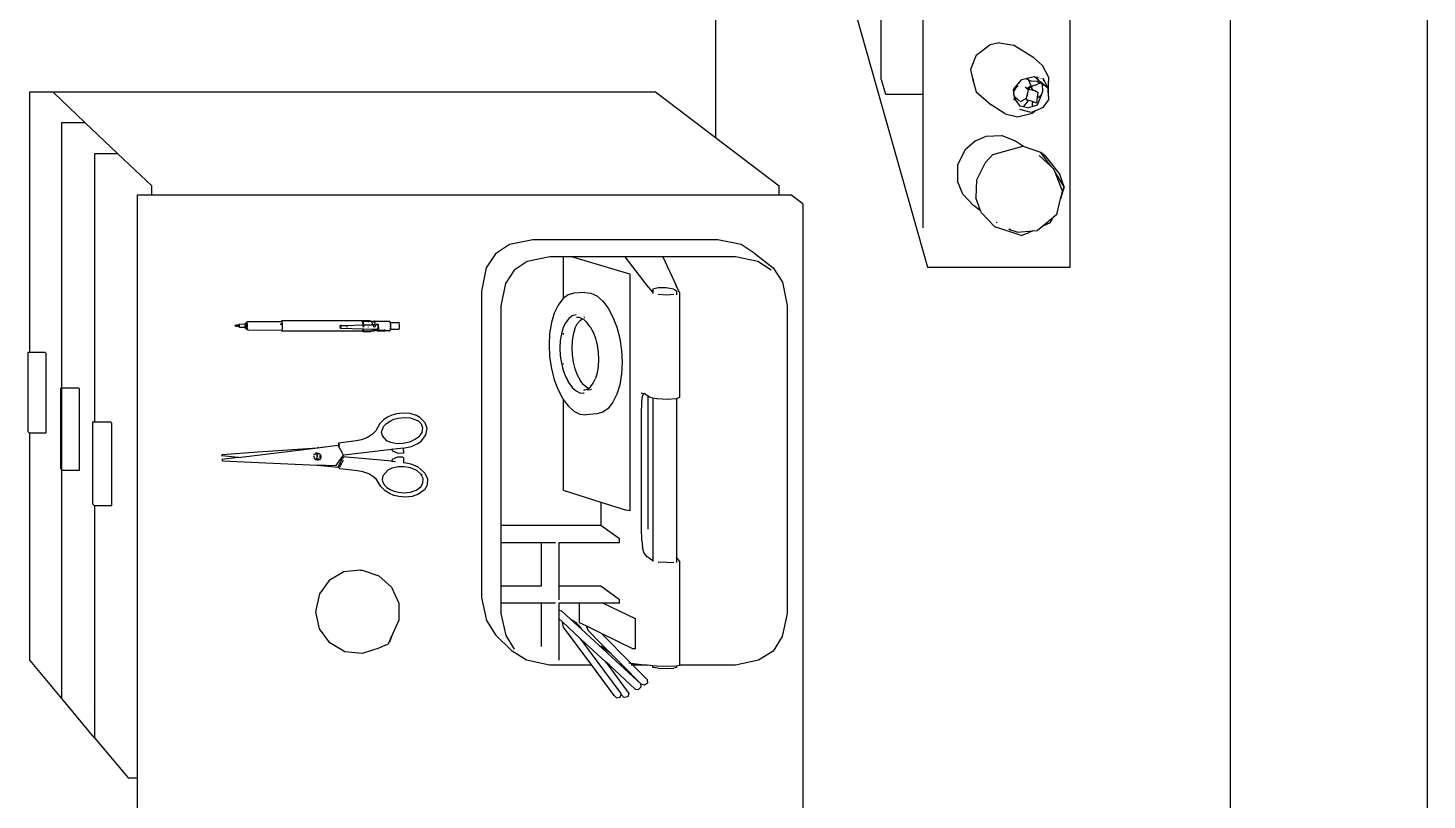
# Model space of a CAD drawing. Header units: millimetres. Extents: x -650 to 3773, y 316 to 2389.
# Drawn here: x 766.6 to 827, y 642.1 to 675.4 of the extents above; entities that cross this region are included whole.
import ezdxf

# ---------------------------------------------------------------- set-up
doc = ezdxf.new("R2010")
doc.units = ezdxf.units.MM

# ---------------------------------------------------------------- blocks, each defined once
blk = doc.blocks.new('A$C1e894cf7')
for p, q in [((0, 338.295), (769.932, 338.295)), ((761.447, 329.809), (436.163, 329.809)), ((478.073, 322.904), (467.125, 322.904)), ((473.273, 321.815), (474.085, 322.45)), ((474.613, 322.645), (473.977, 322.247)), ((474.794, 322.568), (473.977, 322.247)), ((474.613, 322.645), (474.085, 322.45)), ((474.613, 322.645), (475.129, 322.486)), ((474.929, 322.535), (474.613, 322.645)), ((474.929, 322.535), (474.794, 322.568)), ((475.129, 322.486), (474.929, 322.535)), ((475.806, 322.321), (475.129, 322.486)), ((478.073, 316.741), (478.073, 322.904)), ((469.89, 321.972), (469.378, 321.709)), ((470.542, 321.955), (469.89, 321.972)), ((470.365, 321.953), (469.919, 321.733)), ((470.067, 321.771), (469.919, 321.733)), ((470.365, 321.953), (470.084, 321.616)), ((470.365, 321.953), (470.542, 321.955)), ((470.542, 321.955), (470.875, 321.958)), ((471.182, 321.729), (470.875, 321.958)), ((473.739, 322.079), (473.13, 321.639)), ((473.273, 321.815), (473.13, 321.639)), ((473.739, 322.079), (473.266, 321.563)), ((473.845, 322.195), (473.739, 322.079)), ((473.977, 322.247), (473.845, 322.195)), ((475.806, 322.321), (475.942, 322.159)), ((476.163, 322.034), (475.942, 322.159)), ((475.942, 322.159), (475.975, 322.119)), ((475.975, 322.119), (476.163, 322.034)), ((475.975, 322.119), (476.312, 321.716)), ((476.163, 322.034), (476.312, 321.716)), ((469.041, 321.334), (468.495, 320.448)), ((469.041, 321.334), (469.378, 321.709)), ((470.012, 321.529), (469.867, 321.356)), ((469.867, 321.356), (469.94, 321.034)), ((469.9, 321.474), (469.871, 321.451)), ((469.881, 321.478), (469.909, 321.506)), ((469.923, 321.555), (469.911, 321.559)), ((469.95, 321.65), (469.945, 321.652)), ((470.249, 321.21), (469.997, 321.099)), ((469.997, 321.099), (470.051, 321.209)), ((470.079, 321.61), (470.012, 321.529)), ((470.062, 321.515), (470.012, 321.529)), ((470.061, 321.475), (470.051, 321.209)), ((470.109, 321.528), (470.061, 321.475)), ((470.062, 321.515), (470.061, 321.475)), ((470.084, 321.616), (470.079, 321.61)), ((470.134, 321.593), (470.079, 321.61)), ((470.168, 321.681), (470.084, 321.616)), ((470.109, 321.528), (470.124, 321.524)), ((470.134, 321.559), (470.124, 321.524)), ((470.124, 321.524), (470.186, 321.509)), ((470.168, 321.681), (470.134, 321.559)), ((470.134, 321.559), (470.134, 321.593)), ((470.19, 321.698), (470.168, 321.681)), ((470.258, 321.268), (470.186, 321.509)), ((470.257, 321.75), (470.19, 321.698)), ((470.49, 321.722), (470.19, 321.698)), ((470.249, 321.21), (470.292, 321.152)), ((470.265, 321.263), (470.258, 321.268)), ((470.262, 321.256), (470.258, 321.268)), ((470.262, 321.256), (470.27, 321.255)), ((470.285, 321.176), (470.262, 321.256)), ((470.27, 321.255), (470.265, 321.263)), ((470.275, 321.255), (470.265, 321.263)), ((470.27, 321.255), (470.275, 321.255)), ((470.312, 321.197), (470.27, 321.255)), ((470.326, 321.216), (470.275, 321.255)), ((470.312, 321.197), (470.285, 321.176)), ((470.292, 321.152), (470.285, 321.176)), ((470.297, 321.138), (470.292, 321.152)), ((470.292, 321.152), (470.308, 321.132)), ((470.327, 321.208), (470.312, 321.197)), ((470.328, 321.173), (470.312, 321.197)), ((470.326, 321.216), (470.327, 321.216)), ((470.327, 321.216), (470.436, 321.29)), ((470.327, 321.216), (470.327, 321.208)), ((470.327, 321.208), (470.328, 321.173)), ((470.365, 321.122), (470.328, 321.173)), ((470.328, 321.173), (470.33, 321.128)), ((470.437, 321.239), (470.412, 321.113)), ((470.416, 321.272), (470.436, 321.29)), ((470.437, 321.239), (470.416, 321.272)), ((470.436, 321.29), (470.448, 321.298)), ((470.448, 321.298), (470.437, 321.239)), ((470.464, 321.378), (470.448, 321.298)), ((470.555, 321.517), (470.464, 321.378)), ((470.643, 321.659), (470.49, 321.722)), ((470.739, 321.494), (470.555, 321.517)), ((470.762, 321.509), (470.643, 321.659)), ((471.073, 321.483), (470.643, 321.659)), ((470.71, 321.475), (470.713, 321.476)), ((470.713, 321.476), (470.739, 321.494)), ((470.713, 321.476), (470.743, 321.466)), ((470.739, 321.494), (470.762, 321.509)), ((471, 321.462), (470.739, 321.494)), ((470.935, 321.267), (470.854, 321.027)), ((470.963, 321.35), (470.935, 321.267)), ((470.935, 321.267), (470.983, 321.264)), ((471, 321.462), (470.963, 321.35)), ((470.963, 321.35), (470.983, 321.264)), ((470.983, 321.264), (471.144, 321.253)), ((471.144, 321.253), (471.073, 321.483)), ((471.206, 321.053), (471.144, 321.253)), ((471.182, 321.729), (471.328, 321.396)), ((471.41, 321.208), (471.275, 320.73)), ((471.328, 321.396), (471.428, 321.273)), ((471.328, 321.396), (471.41, 321.208)), ((471.591, 320.627), (471.428, 321.273)), ((473.13, 321.639), (472.876, 320.89)), ((476.312, 321.716), (476.5, 321.49)), ((476.515, 321.282), (476.5, 321.49)), ((476.515, 321.282), (476.588, 321.127)), ((476.563, 320.617), (476.515, 321.282)), ((469.94, 321.034), (469.961, 321.053)), ((469.94, 321.034), (469.946, 321.005)), ((469.946, 321.005), (469.961, 321.053)), ((469.946, 321.005), (469.992, 320.801)), ((469.961, 321.053), (469.971, 321.088)), ((469.997, 321.099), (469.971, 321.088)), ((470.324, 320.522), (469.992, 320.801)), ((470.281, 320.647), (470.287, 320.606)), ((470.356, 320.559), (470.287, 320.606)), ((470.302, 321.13), (470.308, 321.132)), ((470.378, 321.038), (470.304, 320.969)), ((470.308, 321.132), (470.378, 321.038)), ((470.33, 321.128), (470.308, 321.132)), ((470.324, 320.522), (470.356, 320.559)), ((470.365, 321.122), (470.33, 321.128)), ((470.46, 320.49), (470.356, 320.559)), ((470.412, 321.113), (470.365, 321.122)), ((470.401, 321.059), (470.378, 321.038)), ((470.412, 321.113), (470.401, 321.059)), ((470.444, 321.099), (470.401, 321.059)), ((470.654, 321.044), (470.444, 321.099)), ((470.648, 321.07), (470.623, 321.075)), ((470.654, 321.044), (470.651, 321.065)), ((470.684, 321.036), (470.654, 321.044)), ((470.682, 321.05), (470.684, 321.036)), ((470.801, 321.005), (470.684, 321.036)), ((470.922, 320.713), (470.74, 320.516)), ((470.802, 321.003), (470.801, 321.005)), ((470.802, 321.003), (470.854, 321.027)), ((470.926, 320.756), (470.802, 321.003)), ((470.817, 320.504), (470.82, 320.555)), ((470.854, 321.027), (470.936, 321.065)), ((470.868, 320.539), (470.876, 320.553)), ((470.868, 320.539), (470.875, 320.544)), ((470.875, 320.544), (471.129, 320.723)), ((470.876, 320.553), (470.875, 320.544)), ((470.876, 320.555), (470.876, 320.553)), ((470.876, 320.553), (470.877, 320.555)), ((471.165, 320.879), (470.936, 321.065)), ((471.165, 320.879), (471.129, 320.723)), ((471.206, 321.053), (471.165, 320.879)), ((471.463, 320.097), (471.591, 320.627)), ((472.642, 320.543), (472.403, 319.932)), ((472.876, 320.89), (472.642, 320.543)), ((472.876, 320.89), (472.864, 320.852)), ((473.218, 319.566), (472.864, 320.852)), ((476.707, 320.789), (476.338, 319.652)), ((476.563, 320.617), (476.455, 320.252)), ((476.707, 320.789), (476.588, 321.127)), ((468.392, 319.855), (468.495, 320.448)), ((470.409, 320.45), (470.324, 320.522)), ((470.435, 320.454), (470.409, 320.45)), ((470.433, 320.451), (470.435, 320.454)), ((470.435, 320.454), (470.458, 320.481)), ((470.45, 320.456), (470.435, 320.454)), ((470.45, 320.456), (470.449, 320.452)), ((470.458, 320.481), (470.45, 320.456)), ((470.489, 320.461), (470.45, 320.456)), ((470.46, 320.49), (470.458, 320.481)), ((470.458, 320.481), (470.464, 320.488)), ((470.464, 320.488), (470.46, 320.49)), ((470.482, 320.475), (470.464, 320.488)), ((470.489, 320.461), (470.482, 320.475)), ((470.501, 320.462), (470.482, 320.475)), ((470.501, 320.462), (470.489, 320.461)), ((470.492, 320.454), (470.489, 320.461)), ((470.683, 320.486), (470.501, 320.462)), ((470.511, 320.455), (470.501, 320.462)), ((470.683, 320.486), (470.637, 320.462)), ((470.685, 320.487), (470.683, 320.486)), ((470.73, 320.511), (470.685, 320.487)), ((470.738, 320.493), (470.685, 320.487)), ((470.685, 320.487), (470.709, 320.465)), ((470.74, 320.516), (470.73, 320.511)), ((470.738, 320.493), (470.73, 320.511)), ((470.793, 320.501), (470.738, 320.493)), ((470.739, 320.49), (470.738, 320.493)), ((470.739, 320.49), (470.796, 320.497)), ((470.776, 320.519), (470.793, 320.501)), ((470.793, 320.501), (470.796, 320.497)), ((470.799, 320.501), (470.793, 320.501)), ((470.796, 320.497), (470.799, 320.497)), ((470.796, 320.497), (470.799, 320.494)), ((470.798, 320.47), (470.799, 320.494)), ((470.799, 320.501), (470.8, 320.539)), ((470.817, 320.504), (470.799, 320.501)), ((470.799, 320.497), (470.799, 320.501)), ((470.799, 320.497), (470.817, 320.5)), ((470.799, 320.494), (470.799, 320.497)), ((470.799, 320.494), (470.815, 320.476)), ((470.815, 320.476), (470.817, 320.5)), ((470.815, 320.471), (470.815, 320.476)), ((470.815, 320.476), (470.82, 320.471)), ((470.817, 320.504), (470.868, 320.539)), ((470.817, 320.5), (470.817, 320.504)), ((470.817, 320.5), (470.833, 320.502)), ((470.825, 320.471), (470.843, 320.501)), ((470.868, 320.498), (470.865, 320.473)), ((471.463, 320.097), (471.079, 319.492)), ((476.46, 320.318), (476.455, 320.252)), ((468.392, 319.855), (468.483, 319.432)), ((468.932, 318.838), (468.483, 319.432)), ((470.514, 318.846), (471.079, 319.492)), ((472.423, 319.275), (472.403, 319.932)), ((473.576, 319.224), (473.218, 319.566)), ((476.328, 319.626), (475.739, 319.071)), ((476.15, 319.719), (476.145, 319.711)), ((476.156, 319.731), (476.16, 319.736)), ((476.328, 319.626), (476.338, 319.652)), ((468.932, 318.838), (469.554, 318.596)), ((469.941, 318.679), (470.514, 318.846)), ((472.626, 318.808), (472.423, 319.275)), ((472.626, 318.808), (473.015, 318.363)), ((473.576, 319.224), (474.328, 318.849)), ((474.328, 318.849), (475.093, 318.829)), ((475.643, 319.035), (475.093, 318.829)), ((475.643, 319.035), (475.415, 318.727)), ((475.739, 319.071), (475.643, 319.035)), ((469.554, 318.596), (469.941, 318.679)), ((469.958, 318.704), (469.985, 318.703)), ((469.985, 318.703), (470.028, 318.721)), ((473.015, 318.363), (473.67, 318.043)), ((474.927, 318.264), (474.363, 318.031)), ((475.415, 318.727), (474.927, 318.264)), ((473.67, 318.043), (474.363, 318.031)), ((464.299, 312.85), (478.073, 316.741)), ((470.611, 316.555), (466.891, 316.555)), ((470.611, 314.925), (470.611, 316.555)), ((476.377, 316.555), (470.611, 316.555)), ((469.975, 314.744), (461.163, 314.744)), ((469.975, 314.744), (470.611, 314.925)), ((475.345, 311.359), (474.957, 310.848)), ((475.345, 311.359), (522.153, 311.359)), ((472.488, 307.601), (474.572, 310.342)), ((474.957, 310.342), (474.572, 310.342)), ((474.957, 310.342), (474.957, 310.848)), ((474.957, 283.269), (474.957, 310.342)), ((478.114, 310.082), (478.722, 310.487)), ((478.722, 310.487), (479.736, 310.69)), ((479.736, 310.69), (493.022, 310.69)), ((493.022, 310.69), (494.019, 310.47)), ((494.019, 310.47), (494.644, 310.082)), ((477.504, 309.308), (478.114, 310.082)), ((478.205, 309.99), (477.828, 309.424)), ((494.644, 310.082), (495.033, 309.456)), ((477.504, 309.308), (477.101, 308.703)), ((477.828, 309.424), (477.635, 308.454)), ((495.033, 309.456), (495.253, 308.46)), ((477.101, 308.703), (476.899, 307.695)), ((477.635, 308.454), (477.635, 305.322)), ((495.253, 308.46), (495.253, 306.046)), ((436.163, 307.601), (472.488, 307.601)), ((470.516, 305.006), (472.488, 307.601)), ((476.899, 307.695), (476.899, 299.719)), ((477.637, 305.324), (478.863, 305.897)), ((479.178, 306.047), (478.863, 305.897)), ((478.953, 305.471), (479.008, 305.788)), ((478.953, 305.114), (478.953, 305.471)), ((479.008, 305.788), (479.092, 305.917)), ((479.092, 305.917), (479.265, 305.917)), ((479.178, 306.047), (483.702, 306.047)), ((479.257, 305.797), (479.29, 305.485)), ((479.29, 305.485), (479.257, 305.127)), ((483.702, 306.047), (483.756, 305.917)), ((483.756, 305.917), (483.763, 305.9)), ((483.756, 305.917), (490.596, 305.917)), ((483.763, 305.9), (483.788, 305.51)), ((483.788, 305.51), (483.763, 305.062)), ((490.757, 306.047), (490.596, 305.917)), ((490.596, 305.917), (490.815, 305.917)), ((490.757, 306.047), (495.253, 306.046)), ((490.827, 305.485), (490.805, 305.797)), ((490.827, 305.485), (490.806, 305.129)), ((495.253, 306.046), (495.268, 306.047)), ((495.268, 306.047), (495.29, 305.917)), ((495.29, 305.917), (495.356, 305.917)), ((495.29, 305.917), (495.292, 305.9)), ((495.292, 305.9), (495.302, 305.51)), ((495.302, 305.51), (495.292, 305.062)), ((495.356, 305.917), (495.386, 305.797)), ((495.398, 305.485), (495.386, 305.797)), ((495.386, 305.127), (495.398, 305.485)), ((470.516, 279.044), (470.516, 305.006)), ((477.637, 305.324), (477.635, 305.322)), ((477.635, 305.322), (477.635, 303.698)), ((479.163, 304.885), (478.865, 304.644)), ((479.008, 304.885), (478.953, 305.114)), ((479.008, 304.885), (479.163, 304.885)), ((479.168, 304.889), (479.163, 304.885)), ((479.172, 304.885), (479.216, 304.885)), ((483.726, 304.885), (483.702, 304.772)), ((483.763, 305.062), (483.726, 304.885)), ((483.726, 304.885), (490.747, 304.885)), ((490.747, 304.885), (490.6, 304.683)), ((490.75, 304.889), (490.747, 304.885)), ((490.752, 304.885), (490.783, 304.885)), ((490.805, 305.127), (490.806, 305.129)), ((495.278, 304.885), (495.268, 304.772)), ((495.292, 305.062), (495.278, 304.885)), ((495.278, 304.885), (495.322, 304.885)), ((495.356, 304.889), (495.322, 304.885)), ((495.386, 305.127), (495.356, 304.889)), ((478.865, 304.644), (477.637, 303.701)), ((483.501, 304.394), (483.525, 304.505)), ((483.525, 304.505), (483.527, 304.515)), ((483.629, 304.45), (483.525, 304.505)), ((483.642, 304.683), (483.527, 304.515)), ((483.896, 304.409), (483.629, 304.45)), ((483.702, 304.772), (483.642, 304.683)), ((489.381, 304.683), (483.642, 304.683)), ((484.404, 304.395), (483.896, 304.409)), ((489.336, 304.395), (484.404, 304.395)), ((489.863, 304.409), (489.336, 304.395)), ((489.863, 304.409), (490.19, 304.45)), ((490.42, 304.519), (490.19, 304.45)), ((490.571, 304.642), (490.42, 304.519)), ((490.6, 304.683), (490.571, 304.642)), ((495.166, 303.947), (495.253, 304.645)), ((495.268, 304.772), (495.253, 304.645)), ((495.253, 304.645), (495.253, 304.033)), ((495.253, 304.033), (495.866, 304.642)), ((495.253, 303.497), (496.052, 304.367)), ((496.052, 304.367), (495.253, 303.577)), ((495.866, 304.642), (496.02, 304.665)), ((496.02, 304.665), (496.115, 304.532)), ((496.189, 304.391), (496.052, 304.367)), ((496.07, 304.385), (496.052, 304.367)), ((496.115, 304.532), (496.07, 304.385)), ((496.298, 304.27), (496.189, 304.391)), ((496.281, 304.133), (496.298, 304.27)), ((477.635, 301.418), (478.36, 303.89)), ((477.637, 303.701), (477.635, 303.698)), ((477.635, 303.698), (477.635, 301.418)), ((478.387, 303.9), (478.36, 303.89)), ((478.387, 303.9), (488.588, 303.9)), ((488.217, 302.652), (488.568, 303.75)), ((488.588, 303.9), (488.568, 303.75)), ((492.571, 302.752), (493.24, 304.131)), ((493.24, 304.131), (494.541, 304.131)), ((493.868, 302.66), (494.548, 304.044)), ((493.868, 302.66), (495.162, 303.944)), ((494.541, 304.131), (494.548, 304.044)), ((495.155, 303.856), (495.163, 303.92)), ((495.166, 303.947), (495.253, 304.033)), ((496.281, 304.133), (495.253, 303.017)), ((495.253, 304.013), (495.253, 303.953)), ((495.253, 302.959), (496.47, 303.861)), ((496.47, 303.861), (496.618, 303.811)), ((496.65, 303.654), (496.55, 303.548)), ((496.618, 303.811), (496.65, 303.654)), ((479.848, 302.964), (480.23, 303.168)), ((480.23, 303.168), (480.673, 303.335)), ((480.673, 303.335), (481.158, 303.46)), ((481.158, 303.46), (481.669, 303.537)), ((481.669, 303.537), (482.184, 303.562)), ((482.184, 303.562), (482.684, 303.537)), ((482.684, 303.537), (483.15, 303.46)), ((483.15, 303.46), (483.563, 303.335)), ((483.563, 303.335), (483.907, 303.168)), ((483.907, 303.168), (484.17, 302.964)), ((489.799, 303.449), (489.226, 302.652)), ((489.954, 303.449), (489.799, 303.449)), ((489.954, 302.652), (489.954, 303.449)), ((492.424, 303.449), (491.84, 302.652)), ((492.571, 303.449), (492.424, 303.449)), ((492.571, 303.449), (492.571, 302.752)), ((493.7, 301.81), (495.253, 303.497)), ((496.476, 303.529), (494.123, 301.79)), ((494.762, 303.091), (494.318, 302.652)), ((494.762, 303.091), (494.436, 302.652)), ((495.253, 303.577), (494.762, 303.091)), ((495.253, 303.577), (495.253, 303.497)), ((496.556, 303.216), (495.253, 302.254)), ((496.509, 303.518), (496.476, 303.529)), ((496.55, 303.548), (496.509, 303.518)), ((496.624, 303.48), (496.509, 303.518)), ((496.556, 303.216), (496.657, 303.322)), ((496.657, 303.322), (496.624, 303.48)), ((479.197, 302.218), (479.322, 302.479)), ((479.322, 302.479), (479.542, 302.731)), ((479.542, 302.731), (479.848, 302.964)), ((481.148, 302.416), (481.44, 302.491)), ((481.44, 302.491), (481.747, 302.537)), ((481.747, 302.537), (482.057, 302.552)), ((482.057, 302.552), (482.358, 302.537)), ((482.358, 302.537), (482.638, 302.491)), ((482.638, 302.491), (482.887, 302.416)), ((484.17, 302.964), (484.34, 302.731)), ((484.34, 302.731), (484.413, 302.479)), ((484.413, 302.479), (484.443, 302.006)), ((487.697, 301.025), (488.217, 302.652)), ((488.217, 302.652), (489.226, 302.652)), ((489.226, 302.652), (489.226, 298.336)), ((489.954, 300.833), (489.954, 302.652)), ((491.84, 302.652), (491.839, 300.833)), ((492.571, 302.752), (492.571, 301.712)), ((493.558, 302.03), (493.868, 302.66)), ((494.318, 302.652), (493.759, 302.099)), ((495.086, 302.836), (494.123, 301.79)), ((495.253, 303.017), (495.086, 302.836)), ((495.086, 302.836), (495.253, 302.959)), ((495.253, 303.017), (495.253, 302.959)), ((479.173, 301.956), (479.197, 302.218)), ((479.173, 301.956), (479.202, 301.484)), ((480.23, 301.928), (480.231, 301.916)), ((480.252, 301.941), (480.249, 301.95)), ((480.307, 301.836), (480.266, 301.751)), ((480.307, 301.836), (480.304, 301.84)), ((480.341, 301.907), (480.307, 301.836)), ((480.372, 301.749), (480.307, 301.836)), ((480.473, 302.058), (480.341, 301.907)), ((480.651, 302.193), (480.473, 302.058)), ((480.651, 302.193), (480.881, 302.315)), ((480.881, 302.315), (481.148, 302.416)), ((483.087, 302.319), (482.887, 302.416)), ((483.137, 301.888), (482.958, 301.753)), ((483.245, 302.197), (483.087, 302.319)), ((483.27, 302.038), (483.137, 301.888)), ((483.307, 302.113), (483.245, 302.197)), ((483.307, 302.113), (483.27, 302.038)), ((483.309, 302.117), (483.307, 302.113)), ((483.347, 302.058), (483.307, 302.113)), ((483.391, 301.913), (483.347, 302.058)), ((483.351, 302.239), (483.35, 302.228)), ((483.372, 302.212), (483.382, 302.058)), ((483.389, 301.937), (483.391, 301.913)), ((483.391, 301.913), (483.391, 301.907)), ((483.494, 301.744), (483.512, 301.913)), ((483.511, 301.925), (483.51, 301.918)), ((483.51, 301.918), (483.512, 301.913)), ((484.415, 301.745), (484.443, 302.006)), ((493.403, 301.714), (493.558, 302.03)), ((493.759, 302.099), (493.558, 302.03)), ((495.253, 302.254), (493.604, 301.038)), ((495.253, 302.254), (495.253, 300.437)), ((477.635, 301.418), (477.635, 301.025)), ((479.202, 301.484), (479.277, 301.233)), ((479.277, 301.233), (479.434, 301.025)), ((480.132, 301.583), (480.13, 301.588)), ((480.132, 301.583), (480.131, 301.576)), ((480.131, 301.576), (480.179, 301.414)), ((480.134, 301.576), (480.133, 301.579)), ((480.179, 301.414), (480.291, 301.265)), ((480.243, 301.724), (480.25, 301.6)), ((480.266, 301.751), (480.25, 301.6)), ((480.25, 301.6), (480.251, 301.594)), ((480.302, 301.269), (480.291, 301.277)), ((480.291, 301.265), (480.461, 301.135)), ((480.529, 301.628), (480.372, 301.749)), ((480.73, 301.531), (480.529, 301.628)), ((480.736, 301.528), (480.73, 301.531)), ((480.736, 301.528), (480.978, 301.457)), ((480.978, 301.457), (481.257, 301.411)), ((481.257, 301.411), (481.557, 301.396)), ((481.557, 301.396), (481.865, 301.411)), ((481.865, 301.411), (482.171, 301.457)), ((482.171, 301.457), (482.462, 301.531)), ((482.462, 301.531), (482.728, 301.631)), ((482.728, 301.631), (482.953, 301.749)), ((482.823, 301.135), (483.07, 301.265)), ((483.017, 301.25), (482.823, 301.147)), ((482.953, 301.749), (482.957, 301.752)), ((482.957, 301.752), (482.958, 301.753)), ((483.07, 301.265), (483.269, 301.414)), ((483.255, 301.417), (483.23, 301.398)), ((483.269, 301.414), (483.412, 301.576)), ((483.412, 301.576), (483.494, 301.744)), ((483.786, 301.025), (484.064, 301.233)), ((484.064, 301.233), (484.287, 301.484)), ((484.287, 301.484), (484.415, 301.745)), ((492.571, 301.712), (493.403, 301.714)), ((492.571, 301.712), (492.571, 300.833)), ((492.92, 300.962), (493.258, 301.329)), ((493.293, 301.382), (493.256, 301.336)), ((493.258, 301.329), (493.256, 301.336)), ((493.258, 301.329), (493.7, 301.81)), ((493.408, 301.584), (493.293, 301.382)), ((494.123, 301.79), (493.384, 300.988)), ((493.519, 301.676), (493.408, 301.584)), ((493.519, 301.676), (493.7, 301.81)), ((477.635, 301.025), (479.434, 301.025)), ((477.635, 301.025), (477.635, 300.443)), ((479.434, 301.025), (479.45, 301.003)), ((479.45, 301.003), (479.714, 300.801)), ((479.714, 300.801), (480.059, 300.635)), ((480.059, 300.635), (480.47, 300.512)), ((480.46, 301.147), (480.454, 301.152)), ((480.474, 301.141), (480.46, 301.147)), ((480.461, 301.135), (480.683, 301.028)), ((480.683, 301.028), (480.949, 300.948)), ((480.927, 301.025), (480.984, 301.025)), ((480.949, 300.948), (481.248, 300.899)), ((481.248, 300.899), (481.568, 300.883)), ((481.568, 300.883), (481.899, 300.899)), ((481.899, 300.899), (482.227, 300.948)), ((482.226, 300.961), (482.154, 300.95)), ((482.468, 301.022), (482.226, 300.961)), ((482.227, 300.948), (482.539, 301.028)), ((482.228, 301.025), (482.261, 301.025)), ((482.449, 300.512), (482.933, 300.635)), ((482.538, 301.04), (482.529, 301.038)), ((482.76, 301.123), (482.538, 301.04)), ((482.539, 301.028), (482.823, 301.135)), ((482.823, 301.147), (482.811, 301.143)), ((482.933, 300.635), (483.374, 300.801)), ((483.374, 300.801), (483.756, 301.003)), ((483.756, 301.003), (483.786, 301.025)), ((483.786, 301.025), (487.697, 301.025)), ((489.954, 300.833), (491.839, 300.833)), ((489.954, 300.078), (489.954, 300.688)), ((491.839, 300.833), (492.424, 300.833)), ((492.571, 300.833), (492.856, 300.833)), ((492.571, 300.688), (492.571, 300.078)), ((492.856, 300.833), (492.92, 300.962)), ((492.856, 300.833), (493.241, 300.833)), ((493.384, 300.988), (493.241, 300.833)), ((493.241, 300.833), (495.037, 300.833)), ((493.604, 301.038), (493.384, 300.988)), ((477.635, 300.443), (477.828, 299.473)), ((480.47, 300.512), (480.933, 300.436)), ((480.933, 300.436), (481.43, 300.411)), ((481.43, 300.411), (481.942, 300.436)), ((481.942, 300.436), (482.449, 300.512)), ((489.954, 300.078), (491.839, 300.078)), ((489.954, 298.336), (489.954, 300.078)), ((491.839, 300.078), (491.839, 298.336)), ((492.571, 300.078), (494.44, 300.078)), ((492.571, 300.078), (492.571, 298.336)), ((495.253, 300.437), (495.033, 299.441)), ((476.899, 299.719), (477.101, 298.711)), ((477.828, 299.473), (478.205, 298.907)), ((495.033, 299.441), (494.644, 298.815)), ((478.205, 298.907), (478.789, 298.53)), ((494.644, 298.815), (493.941, 298.106)), ((493.969, 298.545), (494.553, 298.907)), ((477.101, 298.711), (477.504, 298.106)), ((478.789, 298.53), (479.741, 298.336)), ((479.741, 298.336), (489.226, 298.336)), ((489.226, 298.336), (489.954, 298.336)), ((489.954, 298.336), (491.839, 298.336)), ((491.839, 298.336), (492.571, 298.336)), ((492.571, 298.336), (493.017, 298.336)), ((493.017, 298.336), (493.969, 298.545)), ((477.504, 298.106), (478.109, 297.703)), ((478.109, 297.703), (479.117, 297.501)), ((492.328, 297.501), (493.319, 297.719)), ((493.319, 297.719), (493.941, 298.106)), ((479.117, 297.501), (492.328, 297.501)), ((484.485, 294.695), (484.397, 294.414)), ((484.563, 294.832), (484.485, 294.695)), ((484.601, 294.873), (484.563, 294.832)), ((484.582, 294.423), (484.66, 294.671)), ((484.797, 295.064), (484.601, 294.873)), ((484.66, 294.671), (484.72, 294.776)), ((484.72, 294.776), (484.691, 294.748)), ((484.72, 294.776), (484.723, 294.782)), ((484.723, 294.782), (484.843, 294.897)), ((485.032, 295.147), (484.797, 295.064)), ((484.843, 294.897), (485.011, 294.957)), ((485.011, 294.957), (485.218, 294.921)), ((485.316, 295.099), (485.032, 295.147)), ((485.218, 294.921), (485.416, 294.773)), ((485.564, 294.914), (485.316, 295.099)), ((485.416, 294.773), (485.505, 294.657)), ((485.505, 294.657), (485.631, 294.39)), ((485.668, 294.778), (485.564, 294.914)), ((485.812, 294.473), (485.668, 294.778)), ((486.557, 294.444), (486.692, 294.752)), ((486.692, 294.752), (486.919, 295.011)), ((486.858, 294.71), (486.74, 294.44)), ((487.02, 294.895), (486.858, 294.71)), ((486.919, 295.011), (486.959, 295.052)), ((486.959, 295.052), (487.206, 295.169)), ((487.015, 294.893), (487.048, 294.928)), ((487.02, 294.895), (487.015, 294.893)), ((487.202, 294.982), (487.02, 294.895)), ((487.048, 294.928), (487.02, 294.895)), ((487.401, 294.971), (487.202, 294.982)), ((487.206, 295.169), (487.485, 295.154)), ((487.552, 294.882), (487.401, 294.971)), ((487.485, 295.154), (487.691, 295.034)), ((487.703, 294.68), (487.552, 294.882)), ((487.691, 295.034), (487.877, 294.784)), ((487.787, 294.434), (487.703, 294.68)), ((487.877, 294.784), (487.973, 294.504)), ((484.397, 294.414), (484.374, 294.123)), ((484.374, 294.123), (484.407, 293.834)), ((484.562, 294.163), (484.582, 294.423)), ((484.592, 293.901), (484.562, 294.163)), ((485.631, 294.39), (485.69, 294.124)), ((485.69, 294.124), (485.697, 293.851)), ((485.876, 294.185), (485.812, 294.473)), ((485.885, 294.116), (485.876, 294.185)), ((485.907, 293.89), (485.879, 294.116)), ((485.879, 294.116), (485.885, 294.116)), ((485.885, 294.116), (486.109, 294.125)), ((485.885, 294.116), (485.943, 293.632)), ((486.109, 294.125), (486.117, 293.906)), ((486.27, 294.098), (486.269, 293.877)), ((486.299, 294.128), (486.27, 294.098)), ((486.299, 294.128), (486.499, 294.126)), ((486.499, 294.126), (486.501, 294.154)), ((486.499, 294.126), (486.529, 294.125)), ((486.501, 294.154), (486.557, 294.444)), ((486.74, 294.44), (486.688, 294.172)), ((486.688, 294.172), (486.689, 293.899)), ((487.815, 294.175), (487.787, 294.434)), ((487.793, 293.913), (487.815, 294.175)), ((487.973, 294.504), (488.004, 294.214)), ((488.004, 294.214), (487.979, 293.924)), ((480.404, 293.529), (480.417, 293.545)), ((480.404, 293.48), (480.404, 293.529)), ((480.409, 293.478), (480.404, 293.48)), ((480.404, 293.429), (480.409, 293.436)), ((480.404, 292.882), (480.404, 293.429)), ((480.431, 293.466), (480.409, 293.478)), ((480.409, 293.436), (480.409, 293.478)), ((480.409, 293.432), (480.423, 293.448)), ((480.409, 293.436), (480.417, 293.445)), ((480.409, 293.432), (480.409, 293.436)), ((480.417, 293.545), (480.469, 293.56)), ((480.417, 293.445), (480.423, 293.448)), ((480.436, 293.464), (480.431, 293.466)), ((480.469, 293.534), (480.468, 293.533)), ((480.478, 293.938), (480.469, 293.927)), ((480.469, 293.56), (480.469, 293.927)), ((480.469, 293.56), (480.55, 293.57)), ((480.469, 293.534), (480.469, 293.56)), ((480.514, 293.948), (480.478, 293.938)), ((480.569, 293.955), (480.514, 293.948)), ((480.55, 293.558), (480.531, 293.556)), ((480.55, 293.57), (480.642, 293.573)), ((480.633, 293.958), (480.569, 293.955)), ((480.633, 293.563), (480.623, 293.563)), ((480.692, 293.955), (480.633, 293.958)), ((480.642, 293.563), (480.633, 293.563)), ((480.642, 293.573), (480.729, 293.57)), ((480.736, 293.949), (480.692, 293.955)), ((480.729, 293.555), (480.707, 293.558)), ((480.729, 293.57), (480.755, 293.566)), ((480.754, 293.939), (480.736, 293.949)), ((480.755, 293.566), (480.754, 293.939)), ((480.755, 293.566), (480.792, 293.56)), ((480.814, 293.448), (480.787, 293.462)), ((480.792, 293.56), (480.819, 293.546)), ((480.8, 293.478), (480.814, 293.494)), ((480.8, 293.478), (480.806, 293.481)), ((480.814, 293.49), (480.806, 293.481)), ((480.819, 293.497), (480.814, 293.49)), ((480.814, 293.49), (480.814, 293.494)), ((480.814, 293.448), (480.814, 293.49)), ((480.814, 293.448), (480.819, 293.446)), ((480.819, 293.446), (480.818, 293.342)), ((480.819, 293.497), (480.819, 293.546)), ((484.407, 293.834), (484.464, 293.633)), ((484.464, 293.633), (484.55, 293.441)), ((484.55, 293.441), (484.669, 293.264)), ((484.642, 293.722), (484.592, 293.901)), ((484.719, 293.552), (484.642, 293.722)), ((484.821, 293.399), (484.719, 293.552)), ((484.952, 293.275), (484.821, 293.399)), ((485.567, 293.413), (485.352, 293.222)), ((485.647, 293.586), (485.567, 293.413)), ((485.596, 293.438), (485.567, 293.413)), ((485.697, 293.851), (485.647, 293.586)), ((485.935, 293.655), (485.918, 293.638)), ((485.92, 293.627), (485.94, 293.631)), ((485.934, 293.665), (485.935, 293.655)), ((485.943, 293.632), (485.982, 293.639)), ((485.943, 293.632), (486.193, 291.559)), ((486.011, 293.669), (485.982, 293.639)), ((486.117, 293.906), (486.011, 293.669)), ((486.453, 293.633), (486.259, 291.521)), ((486.269, 293.877), (486.381, 293.644)), ((486.381, 293.644), (486.453, 293.633)), ((486.458, 293.633), (486.453, 293.633)), ((486.454, 293.638), (486.467, 293.779)), ((486.472, 293.793), (486.458, 293.633)), ((486.689, 293.899), (486.747, 293.635)), ((486.747, 293.635), (486.836, 293.456)), ((486.836, 293.456), (487.086, 293.247)), ((487.483, 293.311), (487.579, 293.407)), ((487.579, 293.407), (487.676, 293.56)), ((487.579, 293.407), (487.611, 293.439)), ((487.676, 293.56), (487.747, 293.732)), ((487.848, 293.527), (487.734, 293.347)), ((487.747, 293.732), (487.793, 293.913)), ((487.929, 293.722), (487.848, 293.527)), ((487.979, 293.924), (487.929, 293.722)), ((491.389, 293.062), (491.891, 293.62)), ((491.891, 293.62), (492.577, 293.925)), ((492.577, 293.925), (493.327, 293.925)), ((494.022, 293.619), (493.327, 293.925)), ((494.022, 293.619), (494.027, 293.616)), ((494.027, 293.616), (494.251, 293.521)), ((494.046, 293.605), (494.027, 293.616)), ((494.229, 293.527), (494.046, 293.605)), ((494.302, 293.499), (494.251, 293.521)), ((494.339, 293.457), (494.302, 293.499)), ((494.381, 293.358), (494.339, 293.457)), ((480.404, 292.882), (480.41, 292.879)), ((480.41, 292.879), (480.404, 292.872)), ((480.405, 292.724), (480.404, 292.872)), ((480.418, 292.888), (480.41, 292.879)), ((480.41, 292.879), (480.431, 292.868)), ((480.47, 292.902), (480.418, 292.888)), ((480.425, 292.876), (480.425, 292.88)), ((480.427, 292.878), (480.425, 292.88)), ((480.425, 292.876), (480.427, 292.878)), ((480.427, 292.878), (480.437, 292.89)), ((480.45, 292.867), (480.427, 292.878)), ((480.431, 292.868), (480.47, 292.862)), ((480.437, 292.89), (480.47, 292.899)), ((480.47, 292.864), (480.45, 292.867)), ((480.456, 292.76), (480.53, 292.785)), ((480.547, 292.911), (480.47, 292.902)), ((480.53, 292.785), (480.546, 292.806)), ((480.547, 292.857), (480.542, 292.857)), ((480.547, 292.993), (480.544, 292.95)), ((480.544, 292.95), (480.547, 292.911)), ((480.546, 292.806), (480.547, 292.857)), ((480.552, 293.032), (480.547, 292.993)), ((480.547, 292.911), (480.548, 292.951)), ((480.55, 292.912), (480.547, 292.911)), ((480.547, 292.911), (480.548, 292.898)), ((480.547, 292.857), (480.548, 292.872)), ((480.575, 292.856), (480.547, 292.857)), ((480.55, 292.869), (480.548, 292.898)), ((480.548, 292.872), (480.548, 292.898)), ((480.55, 292.911), (480.556, 292.912)), ((480.556, 292.912), (480.55, 292.912)), ((480.56, 293.052), (480.552, 293.032)), ((480.556, 292.912), (480.573, 292.912)), ((480.659, 293.052), (480.56, 293.052)), ((480.56, 293.023), (480.566, 293.02)), ((480.573, 293.023), (480.56, 293.023)), ((480.566, 293.02), (480.57, 293.002)), ((480.57, 293.002), (480.572, 292.972)), ((480.572, 292.972), (480.573, 292.912)), ((480.573, 292.912), (480.575, 292.856)), ((480.575, 292.856), (480.586, 292.407)), ((480.577, 292.912), (480.639, 292.915)), ((480.579, 292.855), (480.581, 292.855)), ((480.584, 292.855), (480.581, 292.855)), ((480.667, 292.859), (480.584, 292.855)), ((480.586, 293.023), (480.67, 293.024)), ((480.639, 292.915), (480.642, 292.915)), ((480.673, 292.914), (480.642, 292.915)), ((480.659, 293.052), (480.759, 293.052)), ((480.673, 292.859), (480.667, 292.859)), ((480.667, 292.859), (480.673, 292.858)), ((480.683, 293.024), (480.759, 293.024)), ((480.755, 293.01), (480.752, 292.983)), ((480.752, 292.983), (480.752, 292.979)), ((480.764, 292.785), (480.753, 292.404)), ((480.759, 293.024), (480.755, 293.01)), ((480.759, 293.052), (480.765, 293.048)), ((480.768, 292.906), (480.764, 292.785)), ((480.764, 292.785), (480.818, 292.762)), ((480.765, 293.048), (480.769, 293.02)), ((480.77, 292.979), (480.768, 292.906)), ((480.791, 292.902), (480.768, 292.906)), ((480.769, 293.02), (480.77, 292.979)), ((480.788, 292.878), (480.806, 292.882)), ((480.796, 292.892), (480.789, 292.884)), ((480.79, 292.894), (480.796, 292.892)), ((480.813, 292.891), (480.791, 292.902)), ((480.792, 293.343), (480.793, 293.346)), ((480.803, 293.323), (480.792, 293.301)), ((480.792, 293.003), (480.798, 292.995)), ((480.793, 292.981), (480.792, 292.982)), ((480.793, 293.346), (480.8, 293.342)), ((480.793, 293.346), (480.812, 293.346)), ((480.798, 292.995), (480.793, 292.981)), ((480.793, 292.981), (480.812, 292.981)), ((480.798, 292.895), (480.796, 292.892)), ((480.796, 292.892), (480.798, 292.89)), ((480.8, 292.999), (480.798, 292.995)), ((480.798, 292.995), (480.806, 292.985)), ((480.798, 292.89), (480.798, 292.895)), ((480.8, 293.342), (480.803, 293.323)), ((480.804, 293.035), (480.8, 292.999)), ((480.806, 293.327), (480.803, 293.323)), ((480.803, 293.323), (480.804, 293.317)), ((480.804, 293.317), (480.806, 293.277)), ((480.806, 293.079), (480.804, 293.035)), ((480.806, 293.327), (480.812, 293.346)), ((480.806, 293.277), (480.806, 293.079)), ((480.806, 292.985), (480.812, 292.981)), ((480.806, 292.882), (480.813, 292.891)), ((480.808, 293.277), (480.812, 293.317)), ((480.808, 293.277), (480.808, 293.079)), ((480.812, 293.035), (480.808, 293.079)), ((480.814, 293.346), (480.812, 293.346)), ((480.819, 293.335), (480.812, 293.317)), ((480.819, 293.009), (480.812, 293.035)), ((480.812, 292.981), (480.817, 292.996)), ((480.812, 292.981), (480.814, 292.981)), ((480.813, 292.891), (480.819, 292.898)), ((480.819, 292.888), (480.813, 292.891)), ((480.818, 293.342), (480.814, 293.346)), ((480.814, 292.981), (480.82, 292.999)), ((480.817, 292.996), (480.818, 292.999)), ((480.817, 292.996), (480.819, 292.898)), ((480.819, 293.335), (480.818, 293.342)), ((480.82, 293.342), (480.818, 293.342)), ((480.818, 292.999), (480.819, 293.009)), ((480.818, 292.762), (480.819, 292.888)), ((480.825, 293.317), (480.82, 293.342)), ((480.82, 292.999), (480.825, 293.035)), ((480.827, 293.277), (480.825, 293.317)), ((480.825, 293.035), (480.827, 293.079)), ((480.827, 293.079), (480.827, 293.277)), ((484.669, 293.264), (484.829, 293.112)), ((484.829, 293.112), (485.138, 292.934)), ((485.195, 293.185), (484.952, 293.275)), ((485.138, 292.934), (485.277, 292.792)), ((485.352, 293.222), (485.195, 293.185)), ((485.277, 292.792), (485.43, 292.579)), ((487.139, 292.858), (486.992, 292.641)), ((487.086, 293.247), (487.244, 293.214)), ((487.235, 292.964), (487.139, 292.858)), ((487.24, 292.967), (487.235, 292.964)), ((487.35, 293.036), (487.24, 292.967)), ((487.24, 292.967), (487.274, 293.004)), ((487.244, 293.214), (487.328, 293.23)), ((487.328, 293.23), (487.483, 293.311)), ((487.539, 293.151), (487.35, 293.036)), ((487.694, 293.307), (487.539, 293.151)), ((487.694, 293.307), (487.734, 293.347)), ((491.157, 292.349), (491.389, 293.062)), ((494.381, 293.358), (494.515, 293.062)), ((494.515, 293.062), (494.747, 292.349)), ((480.381, 292.67), (480.397, 292.718)), ((480.381, 292.365), (480.381, 292.67)), ((480.381, 292.365), (480.407, 292.351)), ((480.407, 292.351), (480.394, 292.336)), ((480.394, 292.336), (480.394, 288.864)), ((480.397, 292.718), (480.405, 292.724)), ((480.405, 292.724), (480.456, 292.76)), ((480.407, 292.351), (480.405, 292.724)), ((480.428, 292.377), (480.407, 292.351)), ((480.407, 292.351), (480.412, 292.349)), ((480.407, 292.335), (480.407, 292.351)), ((480.407, 292.335), (480.418, 292.348)), ((480.428, 292.324), (480.407, 292.335)), ((480.41, 292.671), (480.438, 292.631)), ((480.41, 292.366), (480.41, 292.671)), ((480.41, 292.366), (480.424, 292.382)), ((480.412, 292.349), (480.418, 292.348)), ((480.418, 292.348), (480.42, 292.351)), ((480.418, 292.348), (480.428, 292.347)), ((480.42, 292.351), (480.428, 292.353)), ((480.424, 292.382), (480.472, 292.395)), ((480.472, 292.382), (480.428, 292.377)), ((480.438, 292.631), (480.456, 292.624)), ((480.541, 292.39), (480.474, 292.382)), ((480.476, 292.396), (480.554, 292.406)), ((480.541, 292.39), (480.538, 292.387)), ((480.586, 292.395), (480.541, 292.39)), ((480.554, 292.406), (480.586, 292.407)), ((480.586, 292.407), (480.586, 292.395)), ((480.586, 292.395), (480.606, 291.584)), ((480.588, 292.407), (480.648, 292.41)), ((480.631, 292.399), (480.589, 292.395)), ((480.647, 292.397), (480.631, 292.399)), ((480.647, 292.397), (480.652, 292.398)), ((480.648, 292.41), (480.671, 292.409)), ((480.652, 292.602), (480.672, 292.604)), ((480.671, 292.396), (480.652, 292.398)), ((480.753, 292.387), (480.726, 291.463)), ((480.753, 292.404), (480.796, 292.397)), ((480.753, 292.404), (480.753, 292.387)), ((480.816, 292.38), (480.753, 292.387)), ((480.796, 292.397), (480.816, 292.387)), ((480.816, 292.387), (480.816, 292.401)), ((480.816, 292.387), (480.824, 292.383)), ((480.816, 292.38), (480.816, 292.387)), ((480.84, 292.378), (480.816, 292.38)), ((480.818, 292.762), (480.822, 292.76)), ((480.822, 292.76), (480.853, 292.719)), ((480.822, 292.712), (480.824, 292.717)), ((480.824, 292.383), (480.824, 292.717)), ((480.84, 292.369), (480.853, 292.384)), ((480.84, 292.378), (480.84, 292.369)), ((480.84, 292.369), (480.84, 288.904)), ((480.853, 292.384), (480.853, 292.719)), ((485.43, 292.579), (485.524, 292.324)), ((485.524, 292.324), (485.574, 292.091)), ((486.905, 292.382), (486.862, 292.149)), ((486.992, 292.641), (486.905, 292.382)), ((491.154, 292.272), (491.157, 292.349)), ((491.154, 292.272), (491.229, 291.554)), ((494.747, 292.349), (494.668, 291.602)), ((480.606, 291.58), (480.598, 291.459)), ((480.613, 291.684), (480.606, 291.584)), ((480.606, 291.584), (480.606, 291.58)), ((480.606, 291.58), (480.609, 291.462)), ((480.613, 291.684), (480.669, 291.684)), ((485.574, 292.091), (485.675, 291.329)), ((486.862, 292.149), (486.782, 291.383)), ((494.668, 291.602), (494.293, 290.953)), ((480.598, 291.459), (480.597, 291.424)), ((480.597, 291.424), (480.6, 291.401)), ((480.6, 291.401), (480.604, 291.397)), ((480.607, 291.422), (480.604, 291.413)), ((480.604, 291.413), (480.716, 291.414)), ((480.66, 291.397), (480.604, 291.397)), ((480.608, 291.44), (480.607, 291.422)), ((480.609, 291.462), (480.608, 291.44)), ((480.66, 291.397), (480.715, 291.397)), ((480.708, 291.463), (480.708, 291.461)), ((480.708, 291.461), (480.709, 291.433)), ((480.709, 291.433), (480.712, 291.416)), ((480.712, 291.416), (480.716, 291.414)), ((480.721, 291.409), (480.715, 291.397)), ((480.724, 291.434), (480.721, 291.409)), ((480.726, 291.463), (480.724, 291.434)), ((485.675, 291.329), (485.736, 291.329)), ((485.735, 291.379), (485.757, 291.338)), ((485.736, 291.329), (485.757, 291.338)), ((485.828, 291.366), (485.757, 291.338)), ((485.757, 291.338), (485.769, 291.314)), ((485.769, 291.314), (485.758, 291.304)), ((485.867, 290.423), (485.758, 291.304)), ((485.773, 291.319), (485.769, 291.314)), ((486.134, 291.508), (485.773, 291.319)), ((486.16, 291.521), (486.149, 291.516)), ((486.155, 291.516), (486.153, 291.514)), ((486.16, 291.521), (486.155, 291.516)), ((486.17, 291.532), (486.16, 291.521)), ((486.172, 291.528), (486.16, 291.521)), ((486.17, 291.532), (486.161, 291.549)), ((486.193, 291.559), (486.17, 291.532)), ((486.172, 291.528), (486.17, 291.532)), ((486.185, 291.535), (486.172, 291.528)), ((486.185, 291.535), (486.244, 291.491)), ((486.244, 291.491), (486.269, 291.511)), ((486.244, 291.491), (486.646, 291.193)), ((486.259, 291.521), (486.269, 291.511)), ((486.269, 291.511), (486.283, 291.521)), ((486.269, 291.511), (486.274, 291.505)), ((486.275, 291.506), (486.274, 291.505)), ((486.274, 291.505), (486.283, 291.499)), ((486.275, 291.506), (486.283, 291.521)), ((486.283, 291.513), (486.275, 291.506)), ((486.283, 291.521), (486.298, 291.553)), ((486.308, 291.509), (486.283, 291.521)), ((486.3, 291.557), (486.301, 291.559)), ((486.529, 291.401), (486.317, 291.504)), ((486.412, 291.525), (486.431, 291.516)), ((486.436, 291.513), (486.721, 291.374)), ((486.694, 291.32), (486.529, 291.401)), ((486.529, 291.401), (486.689, 291.343)), ((486.614, 290.406), (486.7, 291.317)), ((486.646, 291.193), (486.614, 290.406)), ((486.706, 291.343), (486.689, 291.343)), ((486.706, 291.343), (486.694, 291.32)), ((486.7, 291.317), (486.694, 291.32)), ((486.721, 291.374), (486.706, 291.343)), ((486.743, 291.344), (486.706, 291.343)), ((486.782, 291.383), (486.743, 291.344)), ((491.229, 291.554), (491.59, 290.929)), ((485.846, 290.726), (485.855, 290.603)), ((485.864, 290.474), (485.867, 290.423)), ((486.29, 287.003), (485.867, 290.423)), ((486.046, 287.845), (485.867, 290.423)), ((486.076, 290.371), (486.077, 290.357)), ((486.097, 290.412), (486.1, 290.375)), ((486.11, 290.412), (486.098, 290.415)), ((486.099, 290.417), (486.113, 290.415)), ((486.111, 290.414), (486.11, 290.412)), ((486.11, 290.412), (486.112, 290.395)), ((486.113, 290.415), (486.111, 290.414)), ((486.112, 290.412), (486.111, 290.414)), ((486.228, 290.405), (486.112, 290.412)), ((486.225, 290.402), (486.112, 290.412)), ((486.112, 290.395), (486.126, 290.346)), ((486.114, 290.446), (486.113, 290.415)), ((486.113, 290.415), (486.228, 290.405)), ((486.134, 290.493), (486.114, 290.446)), ((486.129, 290.496), (486.135, 290.503)), ((486.137, 290.496), (486.134, 290.493)), ((486.135, 290.503), (486.181, 290.548)), ((486.141, 290.5), (486.137, 290.496)), ((486.137, 290.496), (486.142, 290.499)), ((486.181, 290.548), (486.242, 290.57)), ((486.192, 290.534), (486.199, 290.538)), ((486.199, 290.538), (486.25, 290.544)), ((486.199, 290.525), (486.216, 290.529)), ((486.216, 290.529), (486.267, 290.524)), ((486.239, 290.401), (486.225, 290.402)), ((486.228, 290.405), (486.261, 290.402)), ((486.242, 290.401), (486.239, 290.401)), ((486.242, 290.57), (486.283, 290.57)), ((486.25, 290.544), (486.299, 290.533)), ((486.257, 290.4), (486.258, 290.399)), ((486.268, 290.399), (486.258, 290.399)), ((486.372, 290.391), (486.261, 290.402)), ((486.267, 290.524), (486.306, 290.506)), ((486.268, 290.399), (486.269, 290.398)), ((486.283, 290.57), (486.336, 290.551)), ((486.299, 290.533), (486.317, 290.522)), ((486.334, 290.48), (486.348, 290.466)), ((486.336, 290.551), (486.384, 290.508)), ((486.348, 290.466), (486.369, 290.42)), ((486.353, 290.491), (486.372, 290.465)), ((486.369, 290.42), (486.372, 290.391)), ((486.372, 290.465), (486.387, 290.416)), ((486.375, 290.391), (486.372, 290.391)), ((486.376, 290.392), (486.375, 290.391)), ((486.386, 290.39), (486.376, 290.392)), ((486.384, 290.508), (486.409, 290.448)), ((486.387, 290.416), (486.386, 290.39)), ((486.407, 290.388), (486.386, 290.39)), ((486.408, 290.388), (486.388, 290.339)), ((486.41, 290.426), (486.407, 290.388)), ((486.408, 290.388), (486.407, 290.388)), ((486.409, 290.448), (486.412, 290.428)), ((486.412, 290.428), (486.41, 290.426)), ((486.511, 287.88), (486.614, 290.406)), ((491.59, 290.929), (492.174, 290.505)), ((492.174, 290.505), (492.88, 290.355)), ((493.686, 290.511), (492.952, 290.355)), ((494.293, 290.953), (493.686, 290.511)), ((486.077, 290.357), (486.082, 290.345)), ((486.126, 290.346), (486.157, 290.306)), ((486.126, 290.275), (486.148, 290.256)), ((486.144, 290.293), (486.158, 290.279)), ((486.157, 290.306), (486.186, 290.287)), ((486.158, 290.279), (486.196, 290.261)), ((486.224, 290.255), (486.228, 290.255)), ((486.238, 290.269), (486.249, 290.267)), ((486.249, 290.267), (486.3, 290.273)), ((486.3, 290.273), (486.345, 290.296)), ((486.345, 290.296), (486.347, 290.299)), ((486.36, 290.321), (486.347, 290.299)), ((486.365, 290.319), (486.347, 290.299)), ((486.368, 290.349), (486.36, 290.321)), ((486.376, 290.345), (486.365, 290.319)), ((486.381, 290.333), (486.388, 290.339)), ((492.88, 290.355), (492.952, 290.355)), ((480.394, 288.864), (480.418, 288.861)), ((480.436, 288.892), (480.418, 288.878)), ((480.418, 288.878), (480.436, 288.867)), ((480.418, 288.861), (480.418, 288.878)), ((480.418, 288.861), (480.436, 288.859)), ((480.425, 287.405), (480.418, 288.861)), ((480.489, 288.905), (480.436, 288.892)), ((480.567, 288.913), (480.489, 288.905)), ((480.489, 288.856), (480.494, 288.856)), ((480.489, 288.854), (480.527, 288.85)), ((480.494, 288.856), (480.53, 288.854)), ((480.527, 288.85), (480.53, 288.854)), ((480.567, 288.846), (480.527, 288.85)), ((480.53, 288.854), (480.541, 288.866)), ((480.53, 288.854), (480.567, 288.852)), ((480.541, 288.866), (480.567, 288.868)), ((480.653, 288.916), (480.567, 288.913)), ((480.732, 288.912), (480.653, 288.916)), ((480.788, 288.903), (480.732, 288.912)), ((480.808, 288.889), (480.788, 288.903)), ((480.808, 288.868), (480.795, 287.416)), ((480.808, 288.868), (480.84, 288.904)), ((480.808, 288.889), (480.808, 288.868)), ((480.445, 287.393), (480.425, 287.405)), ((480.447, 287.393), (480.445, 287.393)), ((480.447, 287.406), (480.462, 287.397)), ((480.447, 287.406), (480.447, 287.393)), ((480.462, 287.39), (480.447, 287.393)), ((480.447, 287.393), (480.447, 287.358)), ((480.464, 287.348), (480.447, 287.358)), ((480.459, 287.359), (480.475, 287.349)), ((480.459, 287.359), (480.471, 287.347)), ((480.471, 287.347), (480.464, 287.348)), ((480.511, 287.34), (480.471, 287.347)), ((480.471, 287.347), (480.503, 287.312)), ((480.475, 287.349), (480.518, 287.341)), ((480.495, 287.39), (480.511, 287.387)), ((480.572, 287.381), (480.502, 287.384)), ((480.511, 287.387), (480.577, 287.384)), ((480.654, 287.383), (480.572, 287.381)), ((480.577, 287.384), (480.649, 287.386)), ((480.647, 287.34), (480.707, 287.347)), ((480.649, 287.386), (480.67, 287.388)), ((480.714, 287.346), (480.649, 287.339)), ((480.694, 287.387), (480.654, 287.383)), ((480.703, 287.392), (480.714, 287.393)), ((480.728, 287.391), (480.707, 287.389)), ((480.707, 287.347), (480.748, 287.356)), ((480.714, 287.393), (480.759, 287.403)), ((480.75, 287.354), (480.714, 287.346)), ((480.75, 287.354), (480.719, 287.318)), ((480.774, 287.401), (480.728, 287.391)), ((480.748, 287.356), (480.762, 287.367)), ((480.762, 287.367), (480.75, 287.354)), ((480.759, 287.356), (480.75, 287.354)), ((480.759, 287.403), (480.774, 287.415)), ((480.774, 287.368), (480.759, 287.356)), ((480.774, 287.415), (480.774, 287.401)), ((480.778, 287.402), (480.774, 287.401)), ((480.774, 287.401), (480.774, 287.368)), ((480.795, 287.416), (480.778, 287.402)), ((486.161, 286.313), (486.046, 287.845)), ((486.439, 286.329), (486.511, 287.88)), ((480.514, 287.305), (480.503, 287.312)), ((480.577, 287.337), (480.511, 287.34)), ((480.545, 287.3), (480.514, 287.305)), ((480.518, 287.341), (480.579, 287.339)), ((480.551, 287.309), (480.543, 287.313)), ((480.543, 287.313), (480.545, 287.3)), ((480.545, 287.3), (480.543, 287.051)), ((480.551, 287.047), (480.543, 287.051)), ((480.568, 287.299), (480.545, 287.3)), ((480.568, 287.306), (480.551, 287.309)), ((480.57, 287.044), (480.551, 287.047)), ((480.587, 287.043), (480.57, 287.044)), ((480.649, 287.339), (480.577, 287.337)), ((480.579, 287.339), (480.647, 287.34)), ((480.59, 287.051), (480.587, 287.053)), ((480.587, 287.053), (480.587, 287.043)), ((480.597, 287.042), (480.587, 287.043)), ((480.587, 287.043), (480.587, 286.933)), ((480.59, 286.931), (480.587, 286.933)), ((480.597, 287.05), (480.59, 287.051)), ((480.594, 286.931), (480.59, 286.931)), ((480.596, 286.932), (480.594, 286.933)), ((480.594, 286.933), (480.594, 286.931)), ((480.597, 286.93), (480.594, 286.931)), ((480.594, 286.931), (480.594, 286.872)), ((480.596, 286.871), (480.594, 286.872)), ((480.597, 287.304), (480.595, 287.304)), ((480.637, 287.299), (480.595, 287.298)), ((480.597, 286.93), (480.596, 286.932)), ((480.601, 286.87), (480.596, 286.871)), ((480.628, 287.305), (480.597, 287.304)), ((480.606, 287.049), (480.597, 287.05)), ((480.628, 287.043), (480.597, 287.042)), ((480.601, 286.931), (480.597, 286.93)), ((480.606, 286.93), (480.601, 286.931)), ((480.608, 286.87), (480.601, 286.87)), ((480.617, 287.05), (480.606, 287.049)), ((480.608, 286.931), (480.606, 286.93)), ((480.616, 286.931), (480.608, 286.931)), ((480.616, 286.87), (480.608, 286.87)), ((480.617, 286.93), (480.616, 286.931)), ((480.623, 286.871), (480.616, 286.87)), ((480.627, 287.051), (480.617, 287.05)), ((480.623, 286.932), (480.617, 286.93)), ((480.627, 286.933), (480.623, 286.932)), ((480.627, 286.931), (480.623, 286.932)), ((480.627, 286.872), (480.623, 286.871)), ((480.634, 287.052), (480.627, 287.051)), ((480.629, 286.934), (480.627, 286.933)), ((480.629, 286.932), (480.627, 286.931)), ((480.629, 286.873), (480.627, 286.872)), ((480.655, 287.308), (480.628, 287.305)), ((480.636, 287.044), (480.628, 287.043)), ((480.629, 286.934), (480.629, 286.932)), ((480.634, 286.933), (480.629, 286.932)), ((480.629, 286.932), (480.629, 286.873)), ((480.636, 287.054), (480.634, 287.052)), ((480.636, 286.934), (480.634, 286.933)), ((480.636, 287.054), (480.636, 287.044)), ((480.655, 287.046), (480.636, 287.044)), ((480.636, 287.044), (480.636, 286.934)), ((480.672, 287.303), (480.637, 287.299)), ((480.672, 287.312), (480.655, 287.308)), ((480.673, 287.05), (480.655, 287.046)), ((480.68, 287.055), (480.673, 287.05)), ((480.68, 287.317), (480.68, 287.304)), ((480.709, 287.311), (480.68, 287.304)), ((480.68, 287.304), (480.68, 287.055)), ((480.719, 287.318), (480.709, 287.311)), ((486.29, 287.003), (486.222, 286.287)), ((486.292, 287.023), (486.29, 287.003)), ((486.29, 287.003), (486.379, 286.289)), ((486.161, 286.313), (486.218, 286.283)), ((486.222, 286.287), (486.218, 286.283)), ((486.379, 286.289), (486.433, 286.323)), ((486.433, 286.323), (486.439, 286.329)), ((473.183, 281.806), (474.572, 283.269)), ((474.957, 283.269), (474.572, 283.269)), ((474.957, 282.65), (474.957, 283.269)), ((500.112, 282.65), (474.957, 282.65)), ((500.112, 282.248), (500.112, 282.65)), ((544.062, 282.65), (500.112, 282.65)), ((498.381, 280.798), (500.112, 282.248)), ((471.832, 280.382), (473.176, 281.798)), ((473.183, 281.798), (473.176, 281.798)), ((473.183, 281.806), (473.183, 281.798)), ((473.183, 281.798), (473.183, 280.798)), ((484.756, 281.494), (484.806, 281.542)), ((484.756, 280.798), (484.756, 281.494)), ((488.358, 281.542), (484.806, 281.542)), ((488.358, 280.798), (488.358, 281.542)), ((473.183, 280.798), (484.756, 280.798)), ((484.756, 280.734), (484.756, 280.798)), ((488.306, 280.734), (484.756, 280.734)), ((488.358, 280.781), (488.306, 280.734)), ((488.358, 280.781), (488.358, 280.798)), ((488.358, 280.798), (497.129, 280.798)), ((498.371, 280.791), (496.695, 279.388)), ((497.119, 280.791), (497.129, 280.798)), ((497.129, 280.798), (498.371, 280.798)), ((498.371, 280.791), (498.371, 280.798)), ((498.371, 280.798), (498.381, 280.798)), ((471.825, 280.375), (470.562, 279.044)), ((471.832, 280.375), (471.825, 280.375)), ((471.832, 280.375), (471.832, 280.382)), ((471.832, 279.388), (471.832, 280.375)), ((483.282, 280.104), (483.331, 280.15)), ((483.282, 279.388), (483.282, 280.104)), ((486.837, 280.15), (483.331, 280.15)), ((486.837, 279.399), (486.837, 280.15)), ((470.562, 279.044), (470.516, 279.044)), ((470.562, 279.044), (470.516, 278.995)), ((470.516, 278.014), (470.516, 278.995)), ((483.282, 279.388), (471.832, 279.388)), ((483.282, 279.353), (483.282, 279.388)), ((486.825, 279.388), (483.282, 279.388)), ((486.787, 279.353), (483.282, 279.353)), ((486.825, 279.388), (486.787, 279.353)), ((486.837, 279.399), (486.825, 279.388)), ((495.46, 279.388), (486.825, 279.388)), ((495.054, 278.014), (496.686, 279.38)), ((495.451, 279.38), (495.46, 279.388)), ((496.686, 279.388), (495.46, 279.388)), ((496.686, 279.38), (496.686, 279.388)), ((496.695, 279.388), (496.686, 279.388)), ((481.763, 278.67), (481.81, 278.715)), ((481.763, 278.67), (481.763, 278.014)), ((485.219, 278.715), (481.81, 278.715)), ((485.219, 278.014), (485.219, 278.715)), ((481.763, 278.014), (470.516, 278.014)), ((481.763, 278.014), (481.763, 277.929)), ((481.763, 277.929), (485.17, 277.929)), ((485.17, 277.929), (485.219, 277.974)), ((495.054, 278.014), (485.219, 278.014)), ((485.219, 277.974), (485.219, 278.014))]:
    blk.add_line(p, q)

msp = doc.modelspace()

# ---------------------------------------------------------------- block references
at = {"rotation": 270}
msp.add_blockref('A$C1e894cf7', (488.682, 1143.208), dxfattribs=at)

doc.saveas('drawing.dxf')
